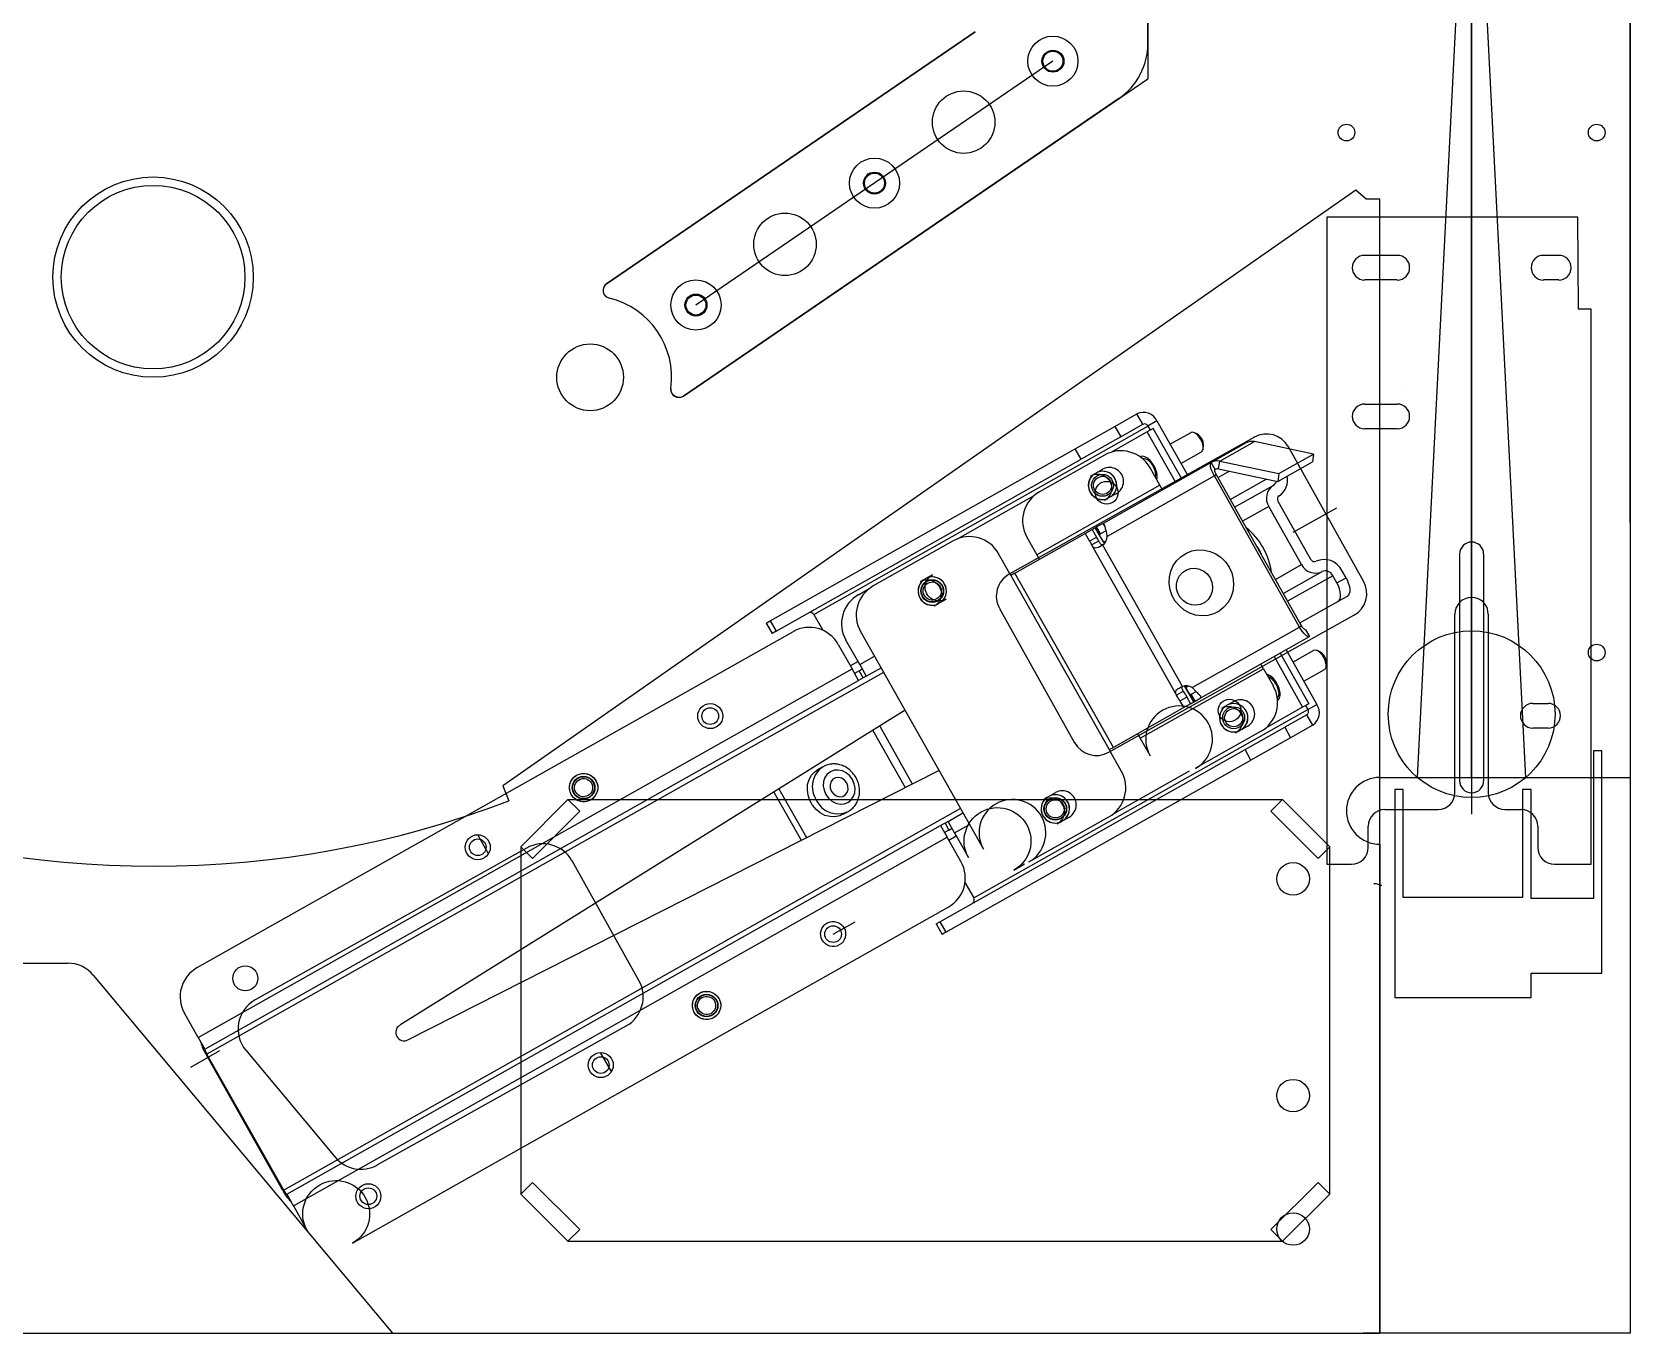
# Model space of a CAD drawing. Extents: x 250 to 270.3, y 514 to 560.
# Drawn here: x 258.27 to 270.25, y 514 to 523.75 of the extents above; entities that cross this region are included whole.
import ezdxf

# ---------------------------------------------------------------- set-up
doc = ezdxf.new("R2010")
doc.units = 0
doc.header["$MEASUREMENT"] = 0
for name, color, linetype in [('1_250BIT_500DEP', 5, 'CONTINUOUS'), ('1A_250BIT_500DEP', 5, 'CONTINUOUS'), ('2_250BIT_250DEP', 3, 'CONTINUOUS'), ('3_250BIT_500TAB', 5, 'CONTINUOUS'), ('6_125BIT_500DEP', 5, 'CONTINUOUS'), ('6A_125BIT_500DEP', 5, 'CONTINUOUS'), ('7_VCARVE_BIT', 5, 'CONTINUOUS'), ('7A_1250BALL', 5, 'CONTINUOUS'), ('8_250BIT_500OUTLINE', 5, 'CONTINUOUS'), ('CONSTRUCTION', 7, 'CONTINUOUS'), ('DF_COMP', 4, 'CONTINUOUS'), ('PLASTICS', 37, 'CONTINUOUS')]:
    doc.layers.add(name, color=color, linetype=linetype)

msp = doc.modelspace()

# ---------------------------------------------------------------- linework, layer by layer
at = {"layer": '1_250BIT_500DEP', "color": 5, "linetype": 'CONTINUOUS'}
for centre, radius in [((265.256, 523.078), 0.234), ((263.917, 522.162), 0.234), ((262.457, 521.165), 0.25)]:
    msp.add_circle(centre, radius, dxfattribs=at)
at = {"layer": '1A_250BIT_500DEP', "color": 5, "linetype": 'CONTINUOUS'}
msp.add_circle((259.182, 521.916), 0.688, dxfattribs=at)
at = {"layer": '2_250BIT_250DEP', "color": 3, "linetype": 'CONTINUOUS'}
msp.add_circle((259.182, 521.916), 0.751, dxfattribs=at)
at = {"layer": '3_250BIT_500TAB', "color": 5, "linetype": 'CONTINUOUS'}
for p, q in [((267.435, 520.716), (265.597, 519.689)), ((268.253, 519.637), (267.69, 520.644)), ((265.525, 519.433), (266.088, 518.426)), ((266.343, 518.354), (268.181, 519.381)), ((261.981, 517.636), (259.947, 516.498)), ((262.823, 516.643), (262.322, 517.54)), ((260.861, 515.26), (262.727, 516.303)), ((259.877, 516.12), (260.547, 515.318))]:
    msp.add_line(p, q, dxfattribs=at)
for centre, radius, start, end in [((267.526, 520.552), 0.188, 29.2093, 119.2093), ((265.689, 519.525), 0.188, 119.2093, -150.7907), ((268.089, 519.545), 0.188, -60.7907, 29.2093), ((266.252, 518.518), 0.188, -150.7907, -60.7907), ((262.103, 517.418), 0.25, 29.2092, 119.2092), ((262.605, 516.521), 0.25, -60.7908, 29.2092), ((260.069, 516.28), 0.25, 119.2092, -140.1104), ((260.739, 515.478), 0.25, -140.1104, -60.7908)]:
    msp.add_arc(centre, radius, start, end, dxfattribs=at)
at = {"layer": '6_125BIT_500DEP', "color": 5, "linetype": 'CONTINUOUS'}
for p, q in [((268.973, 519.84), (268.973, 518.14)), ((269.153, 519.84), (269.153, 518.14))]:
    msp.add_line(p, q, dxfattribs=at)
for centre, radius in [((265.925, 523.535), 0.0825), ((264.588, 522.621), 0.0825), ((263.25, 521.707), 0.0825), ((266.328, 520.3), 0.085), ((265.021, 519.563), 0.085), ((267.249, 518.667), 0.085), ((262.408, 518.089), 0.085), ((265.943, 517.93), 0.085), ((267.725, 517.405), 0.122), ((263.33, 516.456), 0.085), ((267.725, 515.78), 0.122), ((267.725, 514.78), 0.122)]:
    msp.add_circle(centre, radius, dxfattribs=at)
for centre, start, end in [((269.063, 519.84), 0, 180), ((269.063, 518.14), 180, 0)]:
    msp.add_arc(centre, 0.09, start, end, dxfattribs=at)
at = {"layer": '6A_125BIT_500DEP', "color": 5, "linetype": 'CONTINUOUS'}
for centre in [(268.125, 523), (270, 523), (270, 519.102), (263.357, 518.625), (261.615, 517.642), (264.278, 516.991), (262.537, 516.009), (260.795, 515.026)]:
    msp.add_circle(centre, 0.0625, dxfattribs=at)
at = {"layer": '7_VCARVE_BIT', "color": 5, "linetype": 'CONTINUOUS'}
for centre in [(268.125, 523), (270, 523), (270, 519.102), (263.357, 518.625), (261.615, 517.642), (264.278, 516.991), (262.537, 516.009), (260.795, 515.026)]:
    msp.add_circle(centre, 0.0625, dxfattribs=at)
at = {"layer": '7A_1250BALL', "color": 5, "linetype": 'CONTINUOUS'}
for p in [(268.657, 518.165), (269.063, 518.165), (269.469, 518.165)]:
    msp.add_line(p, (269.063, 526.165), dxfattribs=at)
msp.add_circle((269.063, 518.64), 0.625, dxfattribs=at)
at = {"layer": '8_250BIT_500OUTLINE', "color": 5, "linetype": 'CONTINUOUS'}
for p, q in [((270.25, 560), (270.25, 518.352)), ((268.375, 518.165), (270.25, 518.165)), ((268.375, 517.665), (268.375, 514)), ((255.108, 516.773), (258.542, 516.773)), ((258.734, 516.684), (260.977, 514)), ((260.977, 514), (268.375, 514))]:
    msp.add_line(p, q, dxfattribs=at)
for centre, start, end in [((268.375, 517.915), 90, -90), ((258.542, 516.523), 39.8896, 90)]:
    msp.add_arc(centre, 0.25, start, end, dxfattribs=at)
at = {"layer": 'CONSTRUCTION', "color": 7, "linetype": 'CONTINUOUS'}
for p, q in [((268.195, 522.568), (261.803, 518.102)), ((268.272, 522.5), (268.195, 522.568)), ((268.375, 522.5), (268.272, 522.5)), ((268.375, 514), (268.375, 522.5)), ((261.803, 518.102), (261.847, 517.989)), ((262.291, 518), (261.938, 517.646)), ((262.291, 518), (267.646, 518)), ((262.379, 517.912), (262.291, 518)), ((267.646, 518), (267.558, 517.912)), ((268, 517.646), (267.646, 518)), ((262.026, 517.558), (262.379, 517.912)), ((267.558, 517.912), (267.912, 517.558)), ((261.938, 517.646), (262.026, 517.558)), ((261.938, 517.646), (261.938, 515.041)), ((267.912, 517.558), (268, 517.646)), ((268, 515.041), (268, 517.646)), ((262.026, 515.129), (261.938, 515.041)), ((262.379, 514.776), (262.026, 515.129)), ((267.912, 515.129), (267.558, 514.776)), ((268, 515.041), (267.912, 515.129)), ((261.938, 515.041), (262.291, 514.688)), ((267.646, 514.688), (268, 515.041)), ((262.291, 514.688), (262.379, 514.776)), ((267.558, 514.776), (267.646, 514.688)), ((262.291, 514.688), (267.646, 514.688)), ((250, 514), (268.375, 514))]:
    msp.add_line(p, q, dxfattribs=at)
msp.add_arc((259.188, 524.973), 7.473, -110.845, -69.155, dxfattribs=at)
at = {"layer": 'DF_COMP', "color": 7, "linetype": 'CONTINUOUS'}
for p, q in [((270.25, 520.077), (270.25, 528.327)), ((269.063, 525.889), (269.063, 517.889)), ((270.25, 520.077), (270.25, 514)), ((270.25, 518.352), (270.25, 514)), ((270.25, 518.25), (270.25, 514)), ((270.25, 514), (268.25, 514)), ((270.25, 514), (268.375, 514)), ((270.25, 514), (268.375, 514))]:
    msp.add_line(p, q, dxfattribs=at)
at = {"layer": 'DF_COMP', "color": 27, "linetype": 'CONTINUOUS'}
for p, q in [((266.637, 527.181), (266.637, 523.404)), ((262.58, 521.866), (265.342, 523.754)), ((265.925, 523.535), (263.25, 521.707)), ((263.156, 521.024), (266.637, 523.404))]:
    msp.add_line(p, q, dxfattribs=at)
at = {"layer": 'DF_COMP', "color": 4, "linetype": 'CONTINUOUS'}
for p, q in [((269.858, 522.365), (267.978, 522.365)), ((267.978, 522.365), (267.978, 517.515)), ((269.865, 521.675), (269.858, 522.365)), ((268.261, 522.08), (268.506, 522.08)), ((269.601, 522.08), (269.716, 522.08)), ((268.168, 521.987), (268.168, 521.987)), ((268.598, 521.987), (268.598, 521.987)), ((269.508, 521.987), (269.508, 521.987)), ((269.808, 521.987), (269.808, 521.987)), ((268.506, 521.895), (268.261, 521.895)), ((269.716, 521.895), (269.601, 521.895)), ((269.958, 521.675), (269.865, 521.675)), ((269.958, 517.515), (269.958, 521.675)), ((268.386, 521.197), (268.386, 521.197)), ((268.261, 520.965), (268.506, 520.965)), ((268.57, 521.06), (268.57, 521.06)), ((266.39, 520.797), (266.555, 520.891)), ((266.6, 520.813), (266.555, 520.891)), ((266.705, 520.838), (266.637, 520.799)), ((266.705, 520.838), (266.936, 520.428)), ((264.133, 519.387), (266.637, 520.799)), ((266.092, 520.63), (266.39, 520.797)), ((266.434, 520.719), (266.136, 520.551)), ((266.632, 520.756), (266.358, 520.602)), ((266.39, 520.797), (266.434, 520.719)), ((266.434, 520.719), (266.6, 520.813)), ((266.677, 520.782), (266.632, 520.756)), ((266.846, 520.377), (266.632, 520.756)), ((266.637, 520.799), (266.654, 520.769)), ((266.891, 520.403), (266.677, 520.782)), ((266.958, 520.75), (266.803, 520.663)), ((266.959, 520.751), (266.958, 520.75)), ((266.973, 520.753), (266.959, 520.751)), ((266.99, 520.747), (266.973, 520.753)), ((267.003, 520.741), (266.986, 520.749)), ((267.008, 520.733), (266.99, 520.747)), ((267.024, 520.714), (267.008, 520.733)), ((267.038, 520.691), (267.024, 520.714)), ((268.506, 520.78), (268.261, 520.78)), ((263.806, 519.34), (266.092, 520.63)), ((266.136, 520.551), (266.092, 520.63)), ((266.884, 520.52), (267.039, 520.607)), ((267.048, 520.667), (267.038, 520.691)), ((267.039, 520.607), (267.043, 520.611)), ((267.043, 520.611), (267.051, 520.624)), ((267.052, 520.643), (267.048, 520.667)), ((267.051, 520.624), (267.052, 520.643)), ((267.052, 520.632), (267.054, 520.651)), ((267.111, 520.527), (267.37, 520.673)), ((267.175, 520.537), (267.435, 520.683)), ((267.879, 520.59), (267.435, 520.683)), ((267.619, 520.444), (267.879, 520.59)), ((267.879, 520.59), (267.87, 520.532)), ((263.85, 519.261), (266.136, 520.551)), ((266.312, 520.582), (265.825, 520.307)), ((266.208, 520.425), (266.298, 520.476)), ((267.111, 520.527), (266.301, 520.07)), ((266.594, 520.573), (266.58, 520.568)), ((266.594, 520.573), (266.58, 520.568)), ((266.594, 520.573), (266.582, 520.569)), ((266.613, 520.57), (266.594, 520.573)), ((266.613, 520.57), (266.594, 520.573)), ((266.613, 520.57), (266.594, 520.573)), ((266.633, 520.559), (266.613, 520.57)), ((266.633, 520.559), (266.613, 520.57)), ((266.633, 520.559), (266.613, 520.57)), ((266.653, 520.542), (266.633, 520.559)), ((266.653, 520.542), (266.633, 520.559)), ((266.653, 520.542), (266.633, 520.559)), ((266.672, 520.518), (266.653, 520.542)), ((266.672, 520.519), (266.653, 520.542)), ((266.672, 520.519), (266.653, 520.542)), ((266.727, 520.356), (266.653, 520.487)), ((266.688, 520.492), (266.672, 520.519)), ((266.688, 520.492), (266.672, 520.519)), ((266.688, 520.492), (266.672, 520.518)), ((266.7, 520.464), (266.688, 520.492)), ((266.7, 520.464), (266.688, 520.492)), ((266.7, 520.464), (266.688, 520.492)), ((267.105, 520.515), (267.107, 520.523)), ((267.105, 520.504), (267.105, 520.515)), ((267.107, 520.491), (267.105, 520.504)), ((267.107, 520.523), (267.111, 520.527)), ((267.112, 520.476), (267.107, 520.491)), ((267.14, 520.475), (267.111, 520.527)), ((267.118, 520.46), (267.112, 520.476)), ((267.138, 520.47), (267.139, 520.473)), ((267.138, 520.466), (267.138, 520.47)), ((267.139, 520.473), (267.14, 520.475)), ((267.166, 520.478), (267.175, 520.537)), ((267.166, 520.478), (267.61, 520.385)), ((267.175, 520.537), (267.619, 520.444)), ((267.61, 520.385), (267.87, 520.532)), ((266.727, 520.356), (265.804, 519.835)), ((267.135, 520.426), (266.331, 519.972)), ((266.706, 520.436), (266.7, 520.464)), ((266.706, 520.436), (266.7, 520.464)), ((266.706, 520.436), (266.7, 520.464)), ((266.704, 520.397), (266.707, 520.412)), ((266.704, 520.397), (266.707, 520.412)), ((266.704, 520.397), (266.707, 520.412)), ((266.707, 520.412), (266.706, 520.436)), ((266.707, 520.412), (266.706, 520.436)), ((266.707, 520.412), (266.706, 520.436)), ((266.746, 520.321), (266.727, 520.356)), ((267.126, 520.443), (267.118, 520.46)), ((267.135, 520.426), (267.126, 520.443)), ((267.15, 520.434), (267.135, 520.426)), ((267.773, 519.293), (267.135, 520.426)), ((267.139, 520.461), (267.138, 520.466)), ((267.141, 520.455), (267.139, 520.461)), ((267.143, 520.448), (267.141, 520.455)), ((267.146, 520.441), (267.143, 520.448)), ((267.15, 520.434), (267.146, 520.441)), ((267.789, 519.302), (267.15, 520.434)), ((267.249, 520.461), (267.162, 520.412)), ((267.254, 520.249), (267.527, 520.403)), ((267.287, 520.191), (267.576, 520.354)), ((267.576, 520.354), (267.576, 520.354)), ((267.619, 520.444), (267.61, 520.385)), ((265.209, 519.953), (265.784, 520.278)), ((266.401, 520.293), (266.312, 520.243)), ((267.857, 519.8), (267.612, 520.235)), ((267.62, 520.276), (267.62, 520.276)), ((267.544, 520.197), (267.346, 520.086)), ((267.789, 519.762), (267.544, 520.197)), ((267.726, 520.003), (268.053, 520.186)), ((265.641, 519.697), (266.168, 519.995)), ((266.168, 519.995), (266.22, 520.025)), ((266.168, 519.995), (266.2, 519.937)), ((266.243, 520.037), (266.22, 520.025)), ((266.22, 520.025), (266.252, 519.966)), ((266.247, 520.04), (266.243, 520.037)), ((266.311, 519.918), (266.243, 520.037)), ((266.243, 520.037), (266.243, 520.037)), ((266.243, 520.037), (266.31, 519.918)), ((266.253, 520.043), (266.247, 520.04)), ((266.276, 519.987), (266.247, 520.04)), ((266.301, 520.07), (266.253, 520.043)), ((266.282, 519.991), (266.253, 520.043)), ((266.282, 519.991), (266.276, 519.987)), ((266.323, 520.014), (266.282, 519.991)), ((266.314, 520.047), (266.301, 520.07)), ((265.177, 519.938), (264.578, 519.601)), ((265.73, 519.966), (265.804, 519.835)), ((266.2, 519.937), (266.252, 519.966)), ((266.215, 519.909), (266.268, 519.938)), ((266.215, 519.909), (266.851, 518.781)), ((266.276, 519.987), (266.273, 519.985)), ((266.895, 518.848), (266.298, 519.906)), ((266.305, 519.929), (266.324, 519.94)), ((266.967, 519.864), (267.012, 519.871)), ((267.012, 519.871), (267.058, 519.87)), ((267.058, 519.87), (267.104, 519.86)), ((267.454, 519.896), (267.47, 519.869)), ((265.61, 519.68), (265.518, 519.843)), ((265.804, 519.835), (265.823, 519.801)), ((266.809, 519.712), (266.827, 519.754)), ((266.827, 519.754), (266.854, 519.792)), ((266.854, 519.792), (266.887, 519.823)), ((266.887, 519.823), (266.925, 519.848)), ((266.925, 519.848), (266.967, 519.864)), ((267.104, 519.86), (267.146, 519.841)), ((267.146, 519.841), (267.185, 519.815)), ((267.185, 519.815), (267.219, 519.781)), ((267.219, 519.781), (267.246, 519.742)), ((267.47, 519.869), (267.485, 519.841)), ((267.592, 519.65), (267.789, 519.762)), ((267.896, 519.786), (267.896, 519.786)), ((265.022, 519.684), (264.933, 519.634)), ((265.641, 519.697), (265.61, 519.68)), ((265.61, 519.68), (266.347, 518.374)), ((266.378, 518.391), (265.641, 519.697)), ((266.796, 519.62), (266.798, 519.667)), ((266.798, 519.667), (266.809, 519.712)), ((266.851, 519.614), (266.859, 519.648)), ((266.859, 519.648), (266.874, 519.678)), ((266.874, 519.678), (266.897, 519.703)), ((266.897, 519.703), (266.925, 519.722)), ((266.925, 519.722), (266.957, 519.732)), ((266.957, 519.732), (266.991, 519.734)), ((266.991, 519.734), (267.024, 519.728)), ((267.024, 519.728), (267.056, 519.712)), ((267.056, 519.712), (267.083, 519.69)), ((267.083, 519.69), (267.103, 519.662)), ((267.103, 519.662), (267.117, 519.629)), ((267.246, 519.742), (267.265, 519.699)), ((267.265, 519.699), (267.277, 519.653)), ((267.277, 519.653), (267.279, 519.606)), ((267.941, 519.708), (267.652, 519.545)), ((268.023, 519.678), (267.684, 519.487)), ((267.941, 519.708), (267.941, 519.708)), ((268.054, 519.624), (268.023, 519.678)), ((268.054, 519.624), (268.122, 519.662)), ((268.122, 519.662), (268.091, 519.717)), ((268.122, 519.662), (268.133, 519.64)), ((268.133, 519.64), (268.141, 519.618)), ((269.035, 519.702), (269.035, 519.702)), ((264.468, 519.535), (264.549, 519.581)), ((266.803, 519.573), (266.796, 519.62)), ((266.819, 519.528), (266.803, 519.573)), ((266.842, 519.487), (266.819, 519.528)), ((266.852, 519.579), (266.851, 519.614)), ((266.862, 519.546), (266.852, 519.579)), ((266.879, 519.515), (266.862, 519.546)), ((266.903, 519.489), (266.879, 519.515)), ((267.107, 519.528), (267.088, 519.5)), ((267.119, 519.56), (267.107, 519.528)), ((267.117, 519.629), (267.122, 519.595)), ((267.122, 519.595), (267.119, 519.56)), ((267.259, 519.515), (267.236, 519.475)), ((267.273, 519.559), (267.259, 519.515)), ((267.279, 519.606), (267.273, 519.559)), ((268.065, 519.602), (268.054, 519.624)), ((268.129, 519.522), (268.061, 519.484)), ((268.073, 519.58), (268.065, 519.602)), ((268.079, 519.558), (268.073, 519.58)), ((268.077, 519.504), (268.081, 519.52)), ((268.081, 519.538), (268.079, 519.558)), ((268.081, 519.52), (268.081, 519.538)), ((268.138, 519.531), (268.129, 519.522)), ((268.145, 519.542), (268.138, 519.531)), ((268.141, 519.618), (268.147, 519.596)), ((268.149, 519.558), (268.145, 519.542)), ((268.147, 519.596), (268.149, 519.576)), ((268.149, 519.576), (268.149, 519.558)), ((265.036, 519.451), (265.125, 519.501)), ((266.873, 519.451), (266.842, 519.487)), ((266.909, 519.42), (266.873, 519.451)), ((266.932, 519.47), (266.903, 519.489)), ((266.95, 519.398), (266.909, 519.42)), ((266.965, 519.459), (266.932, 519.47)), ((266.994, 519.383), (266.95, 519.398)), ((266.999, 519.457), (266.965, 519.459)), ((267.032, 519.463), (266.999, 519.457)), ((267.063, 519.478), (267.032, 519.463)), ((267.088, 519.5), (267.063, 519.478)), ((267.13, 519.392), (267.086, 519.38)), ((267.17, 519.413), (267.13, 519.392)), ((267.206, 519.441), (267.17, 519.413)), ((267.236, 519.475), (267.206, 519.441)), ((267.776, 519.324), (268.061, 519.484)), ((268.061, 519.484), (268.07, 519.492)), ((268.07, 519.492), (268.077, 519.504)), ((268.938, 518.05), (268.938, 519.39)), ((269.188, 519.39), (269.188, 518.05)), ((263.777, 519.323), (263.806, 519.34)), ((263.777, 519.323), (263.821, 519.245)), ((263.806, 519.34), (263.85, 519.261)), ((264.133, 519.387), (264.2, 519.269)), ((266.969, 518.839), (267.773, 519.293)), ((267.04, 519.377), (266.994, 519.383)), ((267.086, 519.38), (267.04, 519.377)), ((267.789, 519.302), (267.773, 519.293)), ((267.783, 519.277), (267.773, 519.293)), ((267.794, 519.261), (267.783, 519.277)), ((267.793, 519.295), (267.789, 519.302)), ((267.797, 519.289), (267.793, 519.295)), ((267.801, 519.284), (267.797, 519.289)), ((267.806, 519.279), (267.801, 519.284)), ((267.81, 519.276), (267.806, 519.279)), ((267.813, 519.273), (267.81, 519.276)), ((267.816, 519.272), (267.813, 519.273)), ((267.818, 519.273), (267.816, 519.272)), ((267.818, 519.273), (267.848, 519.221)), ((259.512, 516.74), (263.976, 519.258)), ((263.85, 519.261), (263.821, 519.245)), ((264.316, 519.163), (264.42, 518.979)), ((264.477, 519.011), (264.373, 519.195)), ((264.483, 519.26), (265.405, 517.627)), ((267.033, 518.761), (267.848, 519.221)), ((267.805, 519.247), (267.794, 519.261)), ((267.816, 519.236), (267.805, 519.247)), ((267.826, 519.227), (267.816, 519.236)), ((267.834, 519.222), (267.826, 519.227)), ((267.842, 519.219), (267.834, 519.222)), ((267.848, 519.221), (267.842, 519.219)), ((264.407, 519.002), (264.464, 519.034)), ((264.477, 519.011), (264.588, 519.074)), ((267.583, 519.071), (267.796, 518.692)), ((267.628, 519.096), (267.842, 518.718)), ((267.673, 519.122), (267.904, 518.712)), ((267.879, 519.117), (267.725, 519.03)), ((267.88, 519.118), (267.879, 519.117)), ((267.895, 519.12), (267.88, 519.118)), ((267.911, 519.114), (267.895, 519.12)), ((267.924, 519.108), (267.907, 519.116)), ((267.929, 519.1), (267.911, 519.114)), ((267.946, 519.081), (267.929, 519.1)), ((267.96, 519.058), (267.946, 519.081)), ((267.969, 519.034), (267.96, 519.058)), ((267.973, 519.01), (267.969, 519.034)), ((259.521, 516.215), (264.42, 518.979)), ((264.656, 518.953), (259.585, 516.092)), ((264.469, 518.893), (264.42, 518.979)), ((264.473, 518.964), (264.439, 518.945)), ((264.503, 518.912), (264.469, 518.893)), ((264.473, 518.964), (264.496, 518.977)), ((264.503, 518.912), (264.473, 518.964)), ((264.477, 519.011), (264.525, 518.925)), ((264.525, 518.925), (264.503, 518.912)), ((264.525, 518.925), (264.637, 518.988)), ((266.58, 518.459), (267.503, 518.98)), ((267.503, 518.98), (267.483, 519.015)), ((267.503, 518.98), (267.577, 518.849)), ((267.534, 518.937), (267.526, 518.939)), ((267.534, 518.937), (267.526, 518.939)), ((267.534, 518.937), (267.526, 518.939)), ((267.554, 518.926), (267.534, 518.937)), ((267.554, 518.926), (267.534, 518.937)), ((267.554, 518.926), (267.534, 518.937)), ((267.575, 518.909), (267.554, 518.926)), ((267.574, 518.909), (267.554, 518.926)), ((267.575, 518.909), (267.554, 518.926)), ((267.805, 518.887), (267.96, 518.974)), ((267.96, 518.974), (267.965, 518.978)), ((267.965, 518.978), (267.972, 518.991)), ((267.972, 518.991), (267.973, 519.01)), ((267.973, 518.999), (267.975, 519.018)), ((259.57, 516.129), (264.469, 518.893)), ((266.904, 518.811), (266.851, 518.782)), ((266.98, 518.731), (266.912, 518.852)), ((266.912, 518.852), (266.98, 518.731)), ((266.919, 518.84), (266.939, 518.851)), ((266.962, 518.789), (266.999, 518.81)), ((267.593, 518.885), (267.574, 518.909)), ((267.593, 518.885), (267.575, 518.909)), ((267.593, 518.886), (267.575, 518.909)), ((267.609, 518.859), (267.593, 518.886)), ((267.609, 518.859), (267.593, 518.885)), ((267.609, 518.859), (267.593, 518.885)), ((267.597, 518.864), (267.609, 518.838)), ((267.621, 518.831), (267.609, 518.859)), ((267.621, 518.831), (267.609, 518.859)), ((267.621, 518.831), (267.609, 518.859)), ((267.609, 518.838), (267.616, 518.812)), ((267.616, 518.812), (267.617, 518.789)), ((267.627, 518.803), (267.621, 518.831)), ((267.627, 518.803), (267.621, 518.831)), ((267.628, 518.803), (267.621, 518.831)), ((267.628, 518.779), (267.627, 518.803)), ((267.628, 518.779), (267.627, 518.803)), ((267.628, 518.779), (267.628, 518.803)), ((265.332, 517.262), (267.836, 518.674)), ((266.905, 518.689), (266.378, 518.391)), ((266.929, 518.768), (266.877, 518.738)), ((266.877, 518.738), (266.905, 518.689)), ((266.957, 518.718), (266.905, 518.689)), ((266.929, 518.768), (266.957, 518.718)), ((266.954, 518.785), (266.951, 518.783)), ((266.954, 518.785), (266.962, 518.789)), ((266.984, 518.733), (266.954, 518.785)), ((266.957, 518.718), (266.98, 518.731)), ((266.991, 518.737), (266.962, 518.789)), ((266.984, 518.733), (266.98, 518.731)), ((266.98, 518.731), (266.98, 518.731)), ((266.984, 518.733), (266.991, 518.737)), ((266.991, 518.737), (267.033, 518.761)), ((267.28, 518.734), (267.191, 518.684)), ((267.796, 518.692), (267.523, 518.538)), ((267.612, 518.771), (267.606, 518.763)), ((267.608, 518.745), (267.613, 518.747)), ((267.608, 518.744), (267.613, 518.747)), ((267.611, 518.746), (267.613, 518.747)), ((267.617, 518.789), (267.612, 518.771)), ((267.613, 518.747), (267.623, 518.76)), ((267.613, 518.747), (267.623, 518.76)), ((267.613, 518.747), (267.623, 518.76)), ((267.623, 518.76), (267.628, 518.779)), ((267.623, 518.76), (267.628, 518.779)), ((267.623, 518.76), (267.628, 518.779)), ((267.842, 518.718), (267.796, 518.692)), ((267.819, 518.705), (267.836, 518.674)), ((267.836, 518.674), (267.904, 518.712)), ((269.521, 518.72), (269.636, 518.72)), ((264.817, 518.669), (261.03, 516.307)), ((267.828, 518.635), (267.662, 518.542)), ((267.872, 518.557), (267.706, 518.463)), ((267.872, 518.557), (267.828, 518.635)), ((269.428, 518.628), (269.428, 518.628)), ((269.728, 518.628), (269.728, 518.628)), ((264.575, 518.517), (264.817, 518.089)), ((264.627, 518.55), (264.871, 518.117)), ((266.56, 518.494), (266.58, 518.459)), ((266.654, 518.329), (266.58, 518.459)), ((267.482, 518.509), (266.994, 518.234)), ((267.294, 518.501), (267.384, 518.551)), ((267.365, 518.374), (267.662, 518.542)), ((267.706, 518.463), (267.409, 518.295)), ((267.662, 518.542), (267.706, 518.463)), ((269.636, 518.535), (269.521, 518.535)), ((265.078, 517.084), (267.365, 518.374)), ((266.347, 518.374), (266.378, 518.391)), ((266.439, 518.21), (266.347, 518.374)), ((267.409, 518.295), (267.365, 518.374)), ((270.038, 518.365), (269.975, 518.365)), ((269.975, 518.365), (269.975, 517.258)), ((270.038, 516.697), (270.038, 518.365)), ((261.091, 516.198), (265.071, 518.218)), ((264.116, 518.182), (264.141, 518.208)), ((264.141, 518.208), (264.163, 518.224)), ((264.202, 518.246), (264.164, 518.224)), ((264.258, 518.208), (264.234, 518.19)), ((264.286, 518.219), (264.258, 518.208)), ((264.317, 518.221), (264.286, 518.219)), ((264.348, 518.215), (264.317, 518.221)), ((264.377, 518.2), (264.348, 518.215)), ((264.403, 518.177), (264.377, 518.2)), ((265.123, 517.006), (267.409, 518.295)), ((266.374, 517.889), (266.948, 518.214)), ((263.872, 518.079), (264.078, 517.714)), ((264.085, 518.072), (264.087, 518.112)), ((264.09, 518.032), (264.085, 518.072)), ((264.087, 518.112), (264.098, 518.149)), ((264.098, 518.149), (264.116, 518.182)), ((264.206, 518.135), (264.204, 518.102)), ((264.204, 518.102), (264.21, 518.069)), ((264.217, 518.165), (264.206, 518.135)), ((264.234, 518.19), (264.217, 518.165)), ((264.263, 518.134), (264.256, 518.111)), ((264.256, 518.111), (264.257, 518.085)), ((264.257, 518.085), (264.267, 518.061)), ((264.277, 518.152), (264.263, 518.134)), ((264.297, 518.163), (264.277, 518.152)), ((264.319, 518.166), (264.297, 518.163)), ((264.343, 518.16), (264.319, 518.166)), ((264.364, 518.145), (264.343, 518.16)), ((264.38, 518.125), (264.364, 518.145)), ((264.389, 518.101), (264.38, 518.125)), ((264.383, 518.052), (264.39, 518.076)), ((264.39, 518.076), (264.389, 518.101)), ((264.423, 518.149), (264.403, 518.177)), ((264.436, 518.118), (264.423, 518.149)), ((264.442, 518.084), (264.436, 518.118)), ((264.44, 518.051), (264.442, 518.084)), ((268.551, 518.075), (268.488, 518.075)), ((268.488, 518.075), (268.488, 516.515)), ((268.551, 517.265), (268.551, 518.075)), ((269.508, 518.075), (269.445, 518.075)), ((269.445, 518.075), (269.445, 517.265)), ((269.508, 517.258), (269.508, 518.075)), ((263.834, 518.055), (264.038, 517.694)), ((264.103, 517.993), (264.09, 518.032)), ((264.124, 517.957), (264.103, 517.993)), ((264.15, 517.925), (264.124, 517.957)), ((264.21, 518.069), (264.223, 518.037)), ((264.223, 518.037), (264.243, 518.009)), ((264.243, 518.009), (264.269, 517.987)), ((264.267, 518.061), (264.283, 518.041)), ((264.269, 517.987), (264.298, 517.972)), ((264.283, 518.041), (264.303, 518.027)), ((264.298, 517.972), (264.33, 517.965)), ((264.303, 518.027), (264.327, 518.021)), ((264.327, 518.021), (264.35, 518.023)), ((264.33, 517.965), (264.36, 517.967)), ((264.35, 518.023), (264.369, 518.034)), ((264.36, 517.967), (264.388, 517.978)), ((264.369, 518.034), (264.383, 518.052)), ((264.388, 517.978), (264.412, 517.996)), ((264.412, 517.996), (264.429, 518.021)), ((264.429, 518.021), (264.44, 518.051)), ((265.943, 518.051), (265.854, 518.001)), ((265.232, 517.933), (260.161, 515.072)), ((264.182, 517.9), (264.15, 517.925)), ((264.217, 517.881), (264.182, 517.9)), ((264.255, 517.872), (264.217, 517.881)), ((264.292, 517.87), (264.255, 517.872)), ((264.328, 517.878), (264.292, 517.87)), ((264.352, 517.889), (264.328, 517.878)), ((264.353, 517.889), (264.392, 517.911)), ((265.14, 517.836), (265.117, 517.823)), ((265.14, 517.836), (265.251, 517.899)), ((265.188, 517.75), (265.14, 517.836)), ((265.745, 517.532), (266.344, 517.87)), ((265.957, 517.818), (266.046, 517.868)), ((268.413, 517.925), (268.813, 517.925)), ((269.313, 517.925), (269.433, 517.925)), ((260.184, 515.04), (265.083, 517.804)), ((260.233, 514.954), (265.132, 517.718)), ((261.695, 517.593), (261.615, 517.736)), ((265.117, 517.823), (265.083, 517.804)), ((265.083, 517.804), (265.132, 517.718)), ((265.146, 517.771), (265.112, 517.752)), ((265.117, 517.823), (265.146, 517.771)), ((265.235, 517.534), (265.132, 517.718)), ((265.144, 517.695), (265.201, 517.727)), ((265.146, 517.771), (265.169, 517.784)), ((265.188, 517.75), (265.3, 517.813)), ((265.188, 517.75), (265.292, 517.566)), ((268.288, 517.64), (268.288, 517.8)), ((269.558, 517.8), (269.558, 517.64)), ((265.632, 517.471), (265.713, 517.517)), ((267.978, 517.515), (268.163, 517.515)), ((269.683, 517.515), (269.958, 517.515)), ((265.265, 517.379), (265.332, 517.262)), ((268.332, 517.368), (268.329, 517.365)), ((268.34, 517.369), (268.332, 517.368)), ((268.351, 517.368), (268.34, 517.369)), ((268.363, 517.364), (268.351, 517.368)), ((268.376, 517.358), (268.363, 517.364)), ((268.386, 517.359), (268.377, 517.357)), ((268.387, 517.351), (268.386, 517.359)), ((269.445, 517.265), (268.551, 517.265)), ((269.975, 517.258), (269.508, 517.258)), ((260.677, 514.675), (265.14, 517.194)), ((264.279, 516.991), (264.442, 517.083)), ((265.049, 517.068), (265.078, 517.084)), ((265.049, 517.068), (265.094, 516.989)), ((265.078, 517.084), (265.123, 517.006)), ((265.123, 517.006), (265.094, 516.989)), ((269.508, 516.515), (269.508, 516.697)), ((269.508, 516.697), (270.038, 516.697)), ((259.521, 516.215), (259.417, 516.399)), ((268.488, 516.515), (269.508, 516.515)), ((259.521, 516.215), (259.57, 516.129)), ((259.54, 516.181), (259.54, 516.181)), ((259.57, 516.129), (259.54, 516.181)), ((259.68, 516.116), (259.463, 515.992)), ((259.57, 516.129), (259.57, 516.129)), ((259.585, 516.092), (259.58, 516.089)), ((260.155, 515.069), (259.58, 516.089)), ((260.161, 515.072), (259.585, 516.092)), ((262.616, 515.96), (262.536, 516.103)), ((260.161, 515.072), (260.155, 515.069)), ((260.184, 515.04), (260.213, 514.988)), ((260.184, 515.04), (260.184, 515.04)), ((260.233, 514.954), (260.184, 515.04)), ((260.213, 514.988), (260.213, 514.988)), ((260.233, 514.954), (260.336, 514.77))]:
    msp.add_line(p, q, dxfattribs=at)
at = {"layer": 'DF_COMP', "color": 27, "linetype": 'CONTINUOUS'}
for centre in [(265.925, 523.535), (264.588, 522.621), (263.25, 521.707)]:
    msp.add_circle(centre, 0.188, dxfattribs=at)
at = {"layer": 'DF_COMP', "color": 4, "linetype": 'CONTINUOUS'}
for centre, radius in [((266.297, 520.355), 0.082), ((266.297, 520.355), 0.068), ((265.021, 519.563), 0.082), ((263.357, 518.625), 0.0938), ((267.28, 518.613), 0.082), ((267.28, 518.613), 0.068), ((262.408, 518.089), 0.106), ((262.408, 518.089), 0.082), ((265.943, 517.93), 0.082), ((265.943, 517.93), 0.068), ((261.615, 517.642), 0.0938), ((259.873, 516.659), 0.0938), ((263.33, 516.456), 0.106), ((263.33, 516.456), 0.082), ((262.537, 516.009), 0.0938), ((260.795, 515.026), 0.0938)]:
    msp.add_circle(centre, radius, dxfattribs=at)
for centre, radius, start, end in [((268.261, 521.987), 0.0925, 90, 180), ((268.506, 521.987), 0.0925, 0, 90), ((269.601, 521.987), 0.0925, 90, 180), ((269.716, 521.987), 0.0925, 0, 90), ((268.261, 521.987), 0.0925, 180, -90), ((268.506, 521.987), 0.0925, -90, 0), ((269.601, 521.987), 0.0925, 180, -90), ((269.716, 521.987), 0.0925, -90, 0), ((268.261, 520.872), 0.0925, 90, 180), ((268.506, 520.872), 0.0925, 0, 90), ((268.261, 520.872), 0.0925, 180, -90), ((268.506, 520.872), 0.0925, -90, 0), ((266.297, 520.355), 0.106, 127.3069, -68.4461), ((266.297, 520.355), 0.106, -3.7281, 111.555), ((265.3, 519.721), 0.25, 29.4306, 119.4303), ((264.591, 519.318), 0.25, 119.4302, -150.5693), ((264.701, 519.383), 0.25, 119.4302, -150.5693), ((269.063, 519.39), 0.125, 90, 180), ((269.063, 519.39), 0.125, 0, 90), ((267.359, 518.727), 0.25, -60.5694, 29.4303), ((266.871, 518.451), 0.25, -60.5695, -150.5696), ((269.521, 518.628), 0.0925, 90, 180), ((269.636, 518.628), 0.0925, 0, 90), ((269.521, 518.628), 0.0925, 180, -90), ((269.636, 518.628), 0.0925, -90, 0), ((265.622, 517.75), 0.25, -60.5695, -150.5696), ((268.813, 518.05), 0.125, -90, 0), ((269.313, 518.05), 0.125, 180, -90), ((268.413, 517.8), 0.125, 90, 180), ((269.433, 517.8), 0.125, 0, 90), ((268.163, 517.64), 0.125, -90, 0), ((269.683, 517.64), 0.125, 180, -90)]:
    msp.add_arc(centre, radius, start, end, dxfattribs=at)
at = {"layer": 'DF_COMP', "color": 27, "linetype": 'CONTINUOUS'}
for centre, radius, start, end in [((262.614, 521.817), 0.06, 124.3531, -103.5125), ((262.457, 521.165), 0.611, -7.7813, 76.4875), ((263.122, 521.074), 0.06, 172.2187, -55.6469)]:
    msp.add_arc(centre, radius, start, end, dxfattribs=at)
at = {"layer": 'DF_COMP', "color": 4, "linetype": 'CONTINUOUS'}
for centre, major_axis, start_param, end_param in [((266.603, 520.789), (0.102, 0.049), 0, 1.560525), ((266.612, 520.787), (0.0254, 0.0122), 0, 1.560466), ((266.956, 520.655), (0.0983, -0.004), 0, 1.107818), ((266.435, 520.364), (0.218, 0.123), 0, 1.570791), ((267.416, 520.592), (0.0195, 0.0911), 0, 0.721327), ((266.297, 520.355), (0.0827, 0.0671), 4.712389, 7.517925), ((266.349, 520.384), (0.0516, -0.0915), 0, 3.141593), ((266.59, 520.465), (0.0859, 0.0314), 0, 1.166155), ((266.576, 520.43), (0.119, -0.017), 0, 0.726157), ((267.156, 520.445), (0.0195, 0.0911), 0, 0.721358), ((267.158, 520.442), (-0.0364, 0.0078), 4.712389, 5.433891), ((266.297, 520.355), (-0.0827, -0.0671), 4.712389, 7.517903), ((266.297, 520.355), (0.0843, 0.0642), 4.712389, 5.567043), ((267.639, 520.26), (-0.0635, 0.0947), 0, 1.56049), ((267.549, 520.4), (0.046, 0.0268), 4.712389, 5.506865), ((267.547, 520.393), (0.073, -0.116), 0, 1.254608), ((265.948, 520.089), (-0.123, 0.218), 0, 1.570805), ((267.636, 520.252), (-0.0244, -0.0164), 4.712389, 6.272931), ((267.049, 519.631), (0.453, 0.255), 0, 0.382714), ((264.973, 519.256), (1.243, 0.653), 0, 0.022713), ((265.025, 519.285), (1.243, 0.653), 0, 0.022713), ((266.247, 519.973), (0.0668, 0.0509), 4.712389, 5.621516), ((267.049, 519.631), (0.515, 0.068), 0, 0.382714), ((267.892, 519.811), (0.049, -0.103), 4.712389, 6.272879), ((267.884, 519.813), (-0.0265, -0.0127), 0, 1.560542), ((267.959, 519.653), (0.132, 0.063), 0, 1.560516), ((265.021, 519.563), (-0.0671, 0.0827), 0, 2.805514), ((265.021, 519.563), (-0.0642, 0.0843), 0, 0.854654), ((265.021, 519.563), (0.0592, 0.0334), 4.712389, 10.995574), ((265.021, 519.563), (0.0843, 0.0642), 4.712389, 7.579062), ((265.021, 519.563), (0.0827, 0.0671), 4.712389, 7.517925), ((267.967, 519.652), (0.056, 0.0268), 0, 1.560536), ((265.021, 519.563), (-0.106, 0.007), 0, 2.012038), ((264.108, 519.374), (-0.0122, 0.0254), 4.712389, 6.272943), ((264.099, 519.04), (0.218, 0.123), 0, 1.570791), ((267.877, 519.022), (0.004, 0.0983), 4.712389, 5.820207), ((267.488, 518.812), (-0.051, 0.108), 4.712389, 5.438546), ((266.923, 518.768), (0.0461, 0.071), 0, 0.911864), ((265.689, 518.07), (1.241, 0.698), 0, 0.035327), ((265.634, 518.039), (1.243, 0.699), 0, 0.035247), ((267.28, 518.613), (-0.0671, 0.0827), 0, 2.805514), ((267.28, 518.613), (-0.0642, 0.0843), 0, 0.854654), ((267.28, 518.613), (0.0843, 0.0642), 4.712389, 7.579062), ((267.28, 518.613), (0.0671, -0.0827), 0, 2.805536), ((267.332, 518.642), (0.0516, -0.0915), 0, 3.141593), ((267.812, 518.659), (0.0157, -0.0234), 0, 1.560353), ((267.809, 518.651), (0.0937, 0.0628), 4.712389, 6.272886), ((267.28, 518.613), (-0.007, -0.106), 4.712389, 6.724427), ((262.408, 518.089), (0.0928, 0.0523), 4.712389, 10.995574), ((264.301, 518.096), (-0.098, 0.15), 0, 1.578379), ((266.221, 518.088), (0.123, -0.218), 0, 1.570791), ((265.995, 517.96), (0.0516, -0.0915), 0, 3.141593), ((264.314, 518.073), (0.077, -0.163), 4.712389, 6.2821), ((265.943, 517.93), (-0.0827, -0.0671), 4.712389, 7.517903), ((265.943, 517.93), (-0.0843, -0.0642), 4.712389, 5.567043), ((265.943, 517.93), (0.0843, 0.0642), 4.712389, 7.579062), ((265.943, 517.93), (0.0827, 0.0671), 4.712389, 7.517925), ((265.943, 517.93), (-0.007, -0.106), 4.712389, 6.724427), ((265.018, 517.411), (0.218, 0.123), 4.712389, 6.28318), ((265.308, 517.246), (0.0157, -0.0234), 0, 1.560441), ((264.278, 516.991), (0.0817, 0.0461), 4.712389, 10.995574), ((259.635, 516.522), (-0.218, -0.123), 4.712389, 6.283194), ((263.33, 516.456), (0.0592, 0.0334), 4.712389, 10.995574), ((261.063, 516.254), (-0.0529, -0.0333), 4.712389, 7.756973), ((259.774, 516.227), (0.046, -0.234), 4.712389, 5.135518), ((259.662, 516.147), (-0.0925, -0.0182), 0, 0.423202), ((260.373, 515.164), (-0.218, -0.095), 0, 0.423129), ((260.247, 515.11), (-0.0865, -0.0376), 0, 0.423202)]:
    msp.add_ellipse(centre, major_axis=major_axis, ratio=1, start_param=start_param, end_param=end_param, dxfattribs=at)
at = {"layer": 'DF_COMP', "color": 4, "linetype": 'CONTINUOUS', "extrusion": (0, 0, -1)}
for centre, major_axis, start_param, end_param in [((266.26, 520.334), (0.0915, 0.0516), 4.712389, 7.853982), ((264.984, 519.542), (0.0915, 0.0516), 4.712389, 7.853982), ((265.073, 519.593), (0.0516, -0.0915), 0, 3.141593), ((267.243, 518.592), (0.0915, 0.0516), 4.712389, 7.853982), ((265.51, 517.689), (-0.218, -0.123), 0, 4.712388), ((265.906, 517.909), (-0.0516, 0.0915), 0, 3.141593), ((260.554, 514.893), (-0.123, 0.218), 4.712389, 9.424777)]:
    msp.add_ellipse(centre, major_axis=major_axis, ratio=1, start_param=start_param, end_param=end_param, dxfattribs=at)
at = {"layer": 'DF_COMP', "color": 4, "linetype": 'CONTINUOUS'}
for centre, major_axis in [((262.408, 518.089), (0.0334, -0.0592)), ((263.33, 516.456), (0.0521, -0.0923))]:
    msp.add_ellipse(centre, major_axis=major_axis, ratio=1, dxfattribs=at)
for points, knots in [([(266.301, 520.07), (266.302, 520.07), (266.303, 520.07), (266.307, 520.064), (266.311, 520.056), (266.315, 520.045), (266.318, 520.032), (266.321, 520.016), (266.326, 519.995), (266.329, 519.98), (266.331, 519.972)], [0, 0, 0, 0, 0.148994, 0.281429, 0.398041, 0.499918, 0.59916, 0.715052, 0.848475, 1, 1, 1, 1]), ([(266.298, 519.906), (266.292, 519.903), (266.281, 519.897), (266.263, 519.888), (266.246, 519.883), (266.227, 519.889), (266.22, 519.902), (266.215, 519.909)], [0, 0, 0, 0, 0.151889, 0.285791, 0.50097, 0.719492, 1, 1, 1, 1]), ([(266.298, 519.909), (266.297, 519.909), (266.294, 519.908), (266.29, 519.91), (266.285, 519.913), (266.277, 519.922), (266.272, 519.931), (266.268, 519.938)], [0, 0, 0, 0, 0.064265, 0.182494, 0.321973, 0.502958, 1, 1, 1, 1]), ([(266.851, 518.782), (266.848, 518.788), (266.842, 518.8), (266.847, 518.818), (266.861, 518.83), (266.878, 518.84), (266.889, 518.845), (266.895, 518.848)], [0, 0, 0, 0, 0.282736, 0.498991, 0.716433, 0.849778, 1, 1, 1, 1]), ([(266.904, 518.811), (266.9, 518.817), (266.895, 518.826), (266.893, 518.837), (266.893, 518.842), (266.894, 518.845), (266.895, 518.847), (266.895, 518.847)], [0, 0, 0, 0, 0.518904, 0.707406, 0.852179, 0.980964, 1, 1, 1, 1]), ([(266.969, 518.839), (266.975, 518.834), (266.985, 518.822), (267, 518.808), (267.012, 518.796), (267.022, 518.786), (267.028, 518.778), (267.033, 518.77), (267.035, 518.763), (267.034, 518.762), (267.033, 518.761)], [0, 0, 0, 0, 0.151212, 0.284538, 0.40055, 0.500131, 0.601478, 0.717891, 0.850483, 1, 1, 1, 1]), ([(264.391, 517.91), (264.4, 517.916), (264.42, 517.929), (264.443, 517.955), (264.461, 517.986), (264.473, 518.02), (264.477, 518.057), (264.475, 518.095), (264.465, 518.132), (264.449, 518.167), (264.426, 518.199), (264.398, 518.227), (264.365, 518.248), (264.33, 518.262), (264.292, 518.268), (264.256, 518.266), (264.225, 518.258), (264.209, 518.249), (264.203, 518.245)], [0, 0, 0, 0, 0.060458, 0.122957, 0.185468, 0.248373, 0.311897, 0.376093, 0.440885, 0.506152, 0.571783, 0.637665, 0.703659, 0.76955, 0.835043, 0.89984, 0.963781, 1, 1, 1, 1])]:
    msp.add_open_spline(points, degree=3, knots=knots, dxfattribs=at)
at = {"layer": 'PLASTICS', "color": 37, "linetype": 'CONTINUOUS'}
for p, q in [((266.637, 523.668), (266.637, 527.181)), ((265.342, 523.754), (262.58, 521.866)), ((266.42, 523.255), (263.156, 521.024))]:
    msp.add_line(p, q, dxfattribs=at)
for centre in [(265.925, 523.535), (264.588, 522.621), (263.25, 521.707)]:
    msp.add_circle(centre, 0.075, dxfattribs=at)
for centre, radius, start, end in [((266.137, 523.668), 0.5, -55.6469, 0), ((262.457, 521.165), 0.611, -7.7813, 76.4875)]:
    msp.add_arc(centre, radius, start, end, dxfattribs=at)
msp.add_ellipse((262.614, 521.817), major_axis=(-0.0339, 0.0495), ratio=1, start_param=0, end_param=2.30618, dxfattribs=at)
at = {"layer": 'PLASTICS', "color": 37, "linetype": 'CONTINUOUS', "extrusion": (0, 0, -1)}
msp.add_ellipse((263.122, 521.074), major_axis=(-0.0495, -0.0339), ratio=1, start_param=4.712389, end_param=6.88276, dxfattribs=at)

doc.saveas('drawing.dxf')
